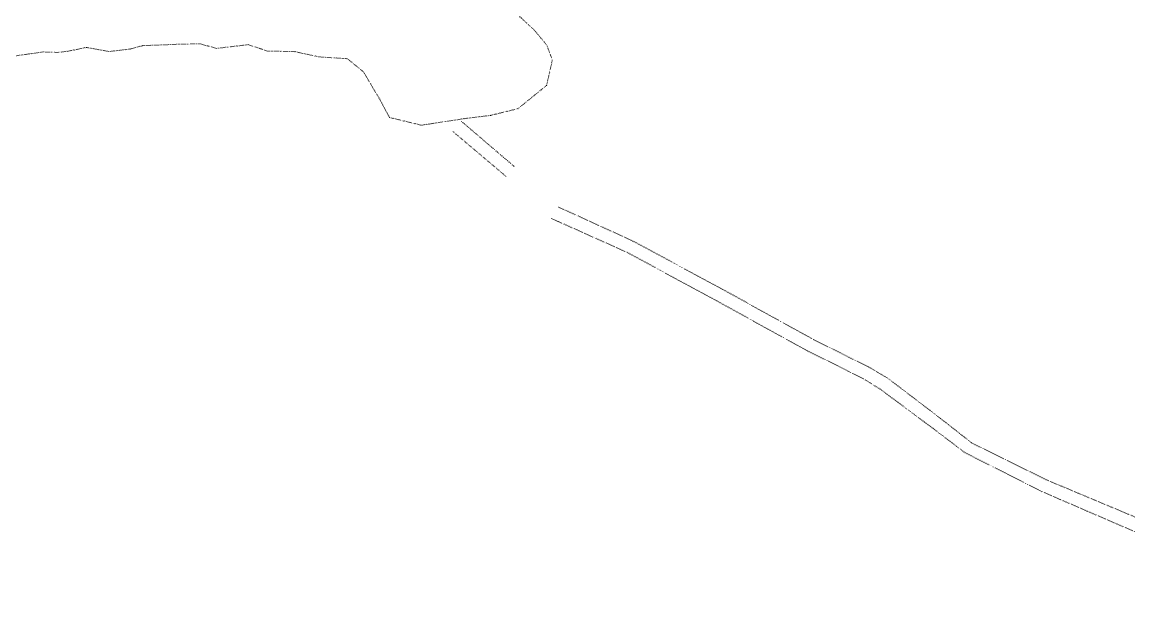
# Model space of a CAD drawing. Extents: x 682410 to 689460, y 7661803 to 7669124.
# Drawn here: x 685598.8 to 685941.2, y 7663356.5 to 7663537.7 of the extents above; entities that cross this region are included whole.
import ezdxf

# ---------------------------------------------------------------- set-up
doc = ezdxf.new("R2010")
doc.units = 0
doc.header["$MEASUREMENT"] = 0
doc.linetypes.add('DOT', pattern=[0.25, 0, -0.25])
doc.layers.add('02 TOE_Line', color=1, linetype='DOT', lineweight=20)

msp = doc.modelspace()

# ---------------------------------------------------------------- linework, layer by layer
at = {"layer": '02 TOE_Line'}
for points in [[(685595.61, 7663527.1, 4014.34), (685605.23, 7663528.49, 4007.44), (685609.85, 7663528.34, 4004.3), (685613.12, 7663528.73, 4001.93), (685618.7, 7663529.89, 3997.96), (685625.7, 7663528.62, 3993.2), (685632.24, 7663529.39, 3989.12), (685636.13, 7663530.45, 3986.18), (685641.71, 7663530.65, 3982.45), (685648, 7663530.91, 3978.36), (685653.91, 7663531, 3974.46), (685659, 7663529.59, 3971.05), (685668.8, 7663530.75, 3964.81), (685674.67, 7663528.78, 3960.84), (685683.2, 7663528.58, 3955.81), (685690.7, 7663526.96, 3951.48), (685699.46, 7663526.39, 3945.67), (685704.36, 7663522.38, 3942.5), (685709.45, 7663513.88, 3938.73), (685712.5, 7663508.22, 3937.17), (685722.31, 7663505.82, 3935.01), (685735.58, 7663507.86, 3933.22), (685743.68, 7663508.86, 3932), (685752.21, 7663510.93, 3932.46), (685761.08, 7663518.16, 3931.89), (685762.84, 7663525.99, 3932.07), (685761.17, 7663530.54, 3933.88), (685757.26, 7663535.26, 3935.84), (685749.8, 7663542.17, 3938.43)], [(685748.5, 7663490, 3929.14), (685731.94, 7663504, 3933.29)], [(685734.75, 7663507, 3933.29), (685751.12, 7663493, 3929.14)], [(685764.75, 7663480.5, 3926.28), (685787.75, 7663470, 3921.58), (685815.62, 7663455, 3917.36), (685843.62, 7663439.5, 3913.24), (685860.75, 7663431, 3910.59), (685866.69, 7663427.5, 3910.07), (685883.06, 7663415, 3907.43), (685892.62, 7663407.5, 3906.21), (685915.94, 7663396, 3902.97), (685949.31, 7663382, 3899.58), (685986.94, 7663367.5, 3896.18), (686001.94, 7663361.5, 3894.6), (686010.25, 7663361, 3894.04), (686026.69, 7663362, 3893.25), (686042.56, 7663364.5, 3892.65), (686052.48, 7663366.05, 3892.14)], [(686051.83, 7663361.54, 3892.14), (686043.25, 7663360.5, 3892.65), (686027.19, 7663358, 3893.25), (686010.19, 7663356.5, 3894.04), (686001, 7663357.5, 3894.6), (685985.5, 7663363.5, 3896.18), (685947.81, 7663378, 3899.58), (685914.25, 7663392.5, 3902.97), (685890.5, 7663404.5, 3906.21), (685880.62, 7663412, 3907.43), (685864.5, 7663424, 3910.07), (685858.88, 7663427.5, 3910.59), (685841.75, 7663436, 3913.24), (685813.69, 7663451.5, 3917.36), (685785.94, 7663466.5, 3921.58), (685762.5, 7663477, 3926.28)]]:
    msp.add_polyline3d(points, dxfattribs=at)

doc.saveas('drawing.dxf')
